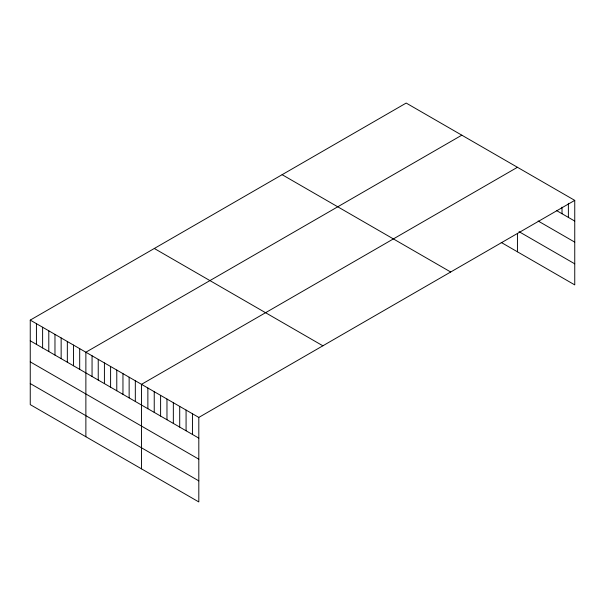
<?xml version="1.0" encoding="UTF-8"?>
<svg xmlns="http://www.w3.org/2000/svg" width="605" height="605" viewBox="0 0 605 605"><rect width="100%" height="100%" fill="white"/><g stroke="black" fill="none" stroke-linecap="round" stroke-linejoin="round"><path stroke-width="0.91" d="M574.75 200.376L198.811 417.427L198.811 501.938L30.25 404.624L30.25 320.105L406.189 103.062L574.75 200.376L574.75 284.894L501.212 242.439M461.812 135.172L85.872 352.223L85.872 436.734M517.441 167.29L141.502 384.334L141.502 468.852M556.441 210.51L574.75 221.075M538.132 220.999L574.75 242.136M519.029 231.662L574.75 263.833M282.127 174.686L450.687 272M154.313 248.481L322.873 345.803M30.25 320.105L198.811 417.427M30.25 340.804L198.811 438.126M30.25 361.866L198.811 459.18M30.25 383.562L198.811 480.884M568.382 203.288L568.382 217.399M562.015 207.137L562.015 213.724M517.441 233.379L517.441 251.809M192.443 413.752L192.443 434.45M186.075 410.069L186.075 430.768M179.708 406.394L179.708 427.092M173.34 402.718L173.34 423.417M166.972 399.043L166.972 419.741M160.605 395.367L160.605 416.066M154.237 391.692L154.237 412.391M147.87 388.017L147.87 408.715M135.323 380.772L135.323 401.47M129.137 377.202L129.137 397.901M122.959 373.633L122.959 394.331M116.78 370.063L116.78 390.762M110.594 366.494L110.594 387.192M104.415 362.924L104.415 383.623M98.237 359.355L98.237 380.061M92.058 355.793L92.058 376.491M79.694 348.654L79.694 369.352M73.515 345.084L73.515 365.783M67.337 341.515L67.337 362.213M61.15 337.945L61.15 358.652M54.972 334.384L54.972 355.082M48.793 330.814L48.793 351.513M42.615 327.245L42.615 347.943M36.429 323.675L36.429 344.374"/></g></svg>
